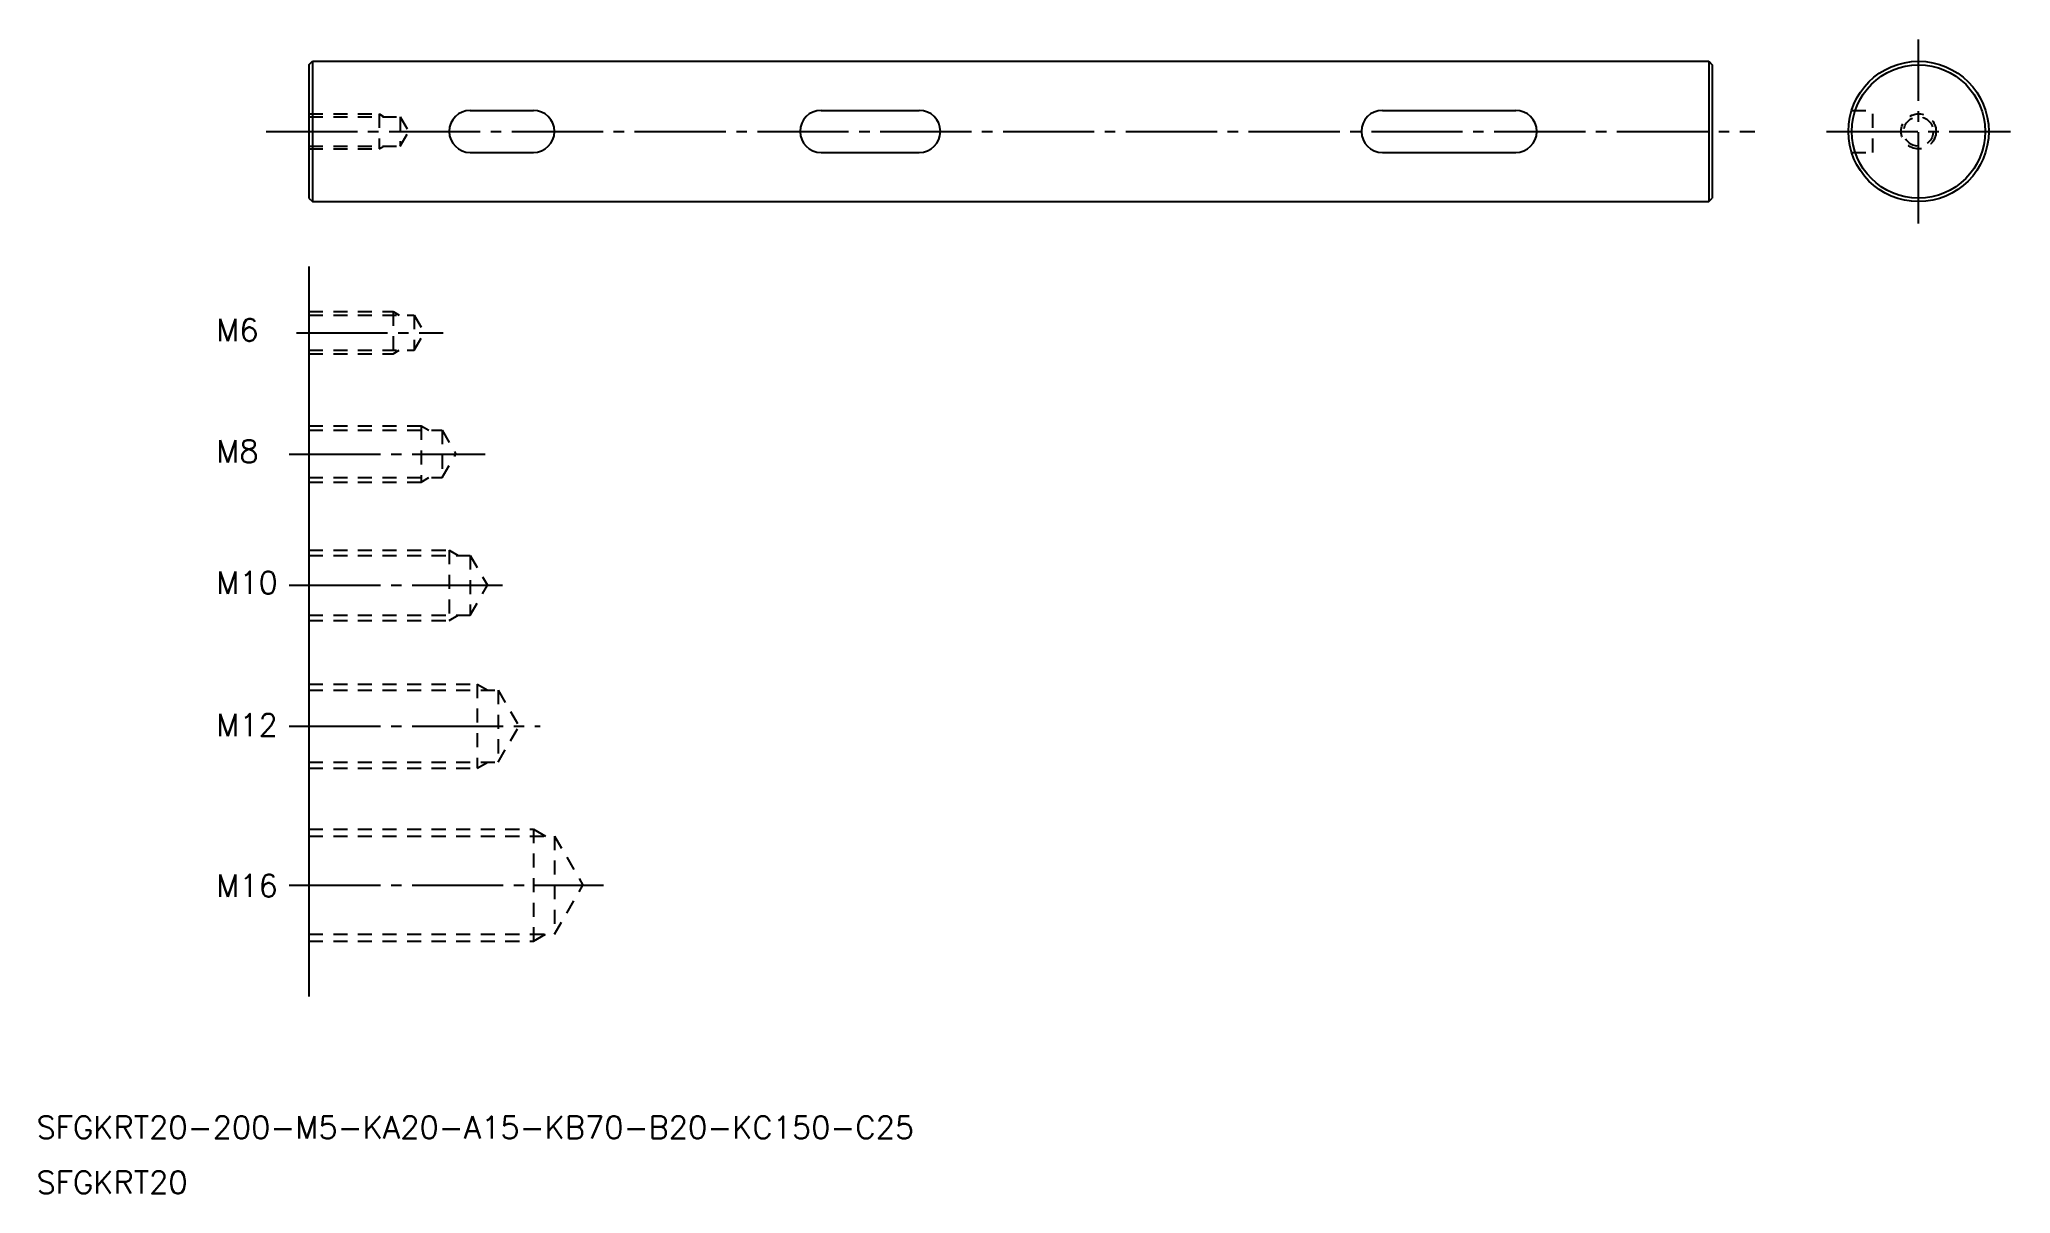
# Model space of a CAD drawing. Extents: x 41 to 322, y -87 to 77.
import ezdxf

# ---------------------------------------------------------------- set-up
doc = ezdxf.new("R2010")
doc.units = 0
doc.linetypes.add('CENTER', pattern=[17.5, 13, -1.5, 1.5, -1.5])
doc.linetypes.add('DASHED', pattern=[3.5, 2, -1.5])
doc.layers.get('0').update_dxf_attribs({"linetype": 'CONTINUOUS'})
doc.layers.add('CENTER', color=1, linetype='CENTER')
doc.styles.get("Standard").update_dxf_attribs({"font": 'txt.shx', "bigfont": '@extfont2.shx'})

msp = doc.modelspace()

# ---------------------------------------------------------------- linework, layer by layer
at = {"color": 7, "linetype": 'CONTINUOUS'}
for p, q in [((79.2, 73.47), (79.7, 73.97)), ((79.2, 73.47), (79.2, 54.47)), ((79.7, 73.97), (278.7, 73.97)), ((79.7, 73.97), (79.7, 53.97)), ((278.7, 73.97), (278.7, 53.97)), ((278.7, 73.97), (279.2, 73.47)), ((279.2, 73.47), (279.2, 54.47)), ((102.2, 66.97), (111.2, 66.97)), ((152.2, 66.97), (166.2, 66.97)), ((232.2, 66.97), (251.2, 66.97)), ((102.2, 60.97), (111.2, 60.97)), ((152.2, 60.97), (166.2, 60.97)), ((232.2, 60.97), (251.2, 60.97)), ((79.2, 54.47), (79.7, 53.97)), ((79.7, 53.97), (278.7, 53.97)), ((278.7, 53.97), (279.2, 54.47)), ((79.2, 44.7), (79.2, -59.32))]:
    msp.add_line(p, q, dxfattribs=at)
for p, q in [((279.2, 68.72), (279.2, 68.72)), ((279.2, 63.97), (279.2, 63.97))]:
    msp.add_line(p, q)
at = {"color": 3, "linetype": 'DASHED'}
for p, q in [((79.2, 66.47), (89.2, 66.47)), ((79.2, 66.07), (92.2, 66.07)), ((89.2, 66.47), (89.2, 61.47)), ((89.2, 66.47), (89.9, 66.07)), ((92.2, 66.07), (92.2, 61.87)), ((92.2, 66.07), (93.42, 63.97)), ((299.12, 66.97), (302.11, 66.97)), ((302.11, 60.97), (302.11, 66.97)), ((79.2, 61.87), (92.2, 61.87)), ((89.2, 61.47), (89.9, 61.87)), ((92.2, 61.87), (93.42, 63.97)), ((79.2, 61.47), (89.2, 61.47)), ((299.12, 60.97), (302.11, 60.97)), ((79.2, 38.28), (91.2, 38.28)), ((79.2, 37.78), (94.2, 37.78)), ((91.2, 38.28), (91.2, 32.28)), ((91.2, 38.28), (92.07, 37.78)), ((94.2, 37.78), (95.65, 35.28)), ((94.2, 37.78), (94.2, 32.78)), ((94.2, 32.78), (95.65, 35.28)), ((79.2, 32.78), (94.2, 32.78)), ((79.2, 32.28), (91.2, 32.28)), ((91.2, 32.28), (92.07, 32.78)), ((79.2, 21.99), (95.2, 21.99)), ((79.2, 21.37), (98.2, 21.37)), ((95.2, 21.99), (95.2, 13.99)), ((95.2, 21.99), (96.29, 21.37)), ((98.2, 21.37), (98.2, 14.62)), ((98.2, 21.37), (100.15, 17.99)), ((98.2, 14.62), (100.15, 17.99)), ((79.2, 14.62), (98.2, 14.62)), ((95.2, 13.99), (96.29, 14.62)), ((79.2, 13.99), (95.2, 13.99)), ((79.2, 4.27), (99.2, 4.27)), ((79.2, 3.52), (102.2, 3.52)), ((99.2, 4.27), (99.2, -5.73)), ((99.2, 4.27), (100.5, 3.52)), ((102.2, 3.52), (102.2, -4.98)), ((102.2, 3.52), (104.66, -0.73)), ((102.2, -4.98), (104.66, -0.73)), ((79.2, -4.98), (102.2, -4.98)), ((99.2, -5.73), (100.5, -4.98)), ((79.2, -5.73), (99.2, -5.73)), ((79.2, -14.8), (103.2, -14.8)), ((79.2, -15.68), (106.2, -15.68)), ((103.2, -14.8), (103.2, -26.8)), ((103.2, -14.8), (104.72, -15.68)), ((106.2, -15.68), (109.16, -20.8)), ((106.2, -15.68), (106.2, -25.93)), ((106.2, -25.93), (109.16, -20.8)), ((79.2, -25.93), (106.2, -25.93)), ((79.2, -26.8), (103.2, -26.8)), ((103.2, -26.8), (104.72, -25.93)), ((79.2, -35.47), (111.2, -35.47)), ((79.2, -36.47), (114.2, -36.47)), ((111.2, -35.47), (111.2, -51.47)), ((111.2, -35.47), (112.94, -36.47)), ((114.2, -36.47), (118.25, -43.47)), ((114.2, -36.47), (114.2, -50.47)), ((114.2, -50.47), (118.25, -43.47)), ((79.2, -50.47), (114.2, -50.47)), ((111.2, -51.47), (112.94, -50.47)), ((79.2, -51.47), (111.2, -51.47))]:
    msp.add_line(p, q, dxfattribs=at)
at = {"color": 7, "linetype": 'CONTINUOUS'}
for radius in [10, 9.5]:
    msp.add_circle((308.61, 63.97), radius, dxfattribs=at)
at = {"color": 3, "linetype": 'DASHED'}
for radius in [2.5, 2.1]:
    msp.add_circle((308.61, 63.97), radius, dxfattribs=at)
at = {"color": 7, "linetype": 'CONTINUOUS'}
for centre, start, end in [((102.2, 63.97), 90, 270), ((111.2, 63.97), 270, 90), ((152.2, 63.97), 90, 270), ((166.2, 63.97), 270, 90), ((232.2, 63.97), 90, 270), ((251.2, 63.97), 270, 90)]:
    msp.add_arc(centre, 3, start, end, dxfattribs=at)
at = {"layer": 'CENTER', "color": 1, "linetype": 'CENTER'}
for p, q in [((308.61, 50.85), (308.61, 77.09)), ((73.13, 63.97), (285.28, 63.97)), ((295.49, 63.97), (321.73, 63.97)), ((77.42, 35.28), (98.35, 35.28)), ((76.41, 17.99), (104.32, 17.99)), ((76.41, -0.73), (106.82, -0.73)), ((76.41, -20.8), (112.16, -20.8)), ((76.41, -43.47), (121.2, -43.47))]:
    msp.add_line(p, q, dxfattribs=at)

# ---------------------------------------------------------------- texts
for s, p in [('M6', (66, 34.07)), ('M8', (66, 16.78)), ('M10', (66, -1.94)), ('M12', (66, -22.23)), ('M16', (66, -45.14)), ('SFGKRT20-200-M5-KA20-A15-KB70-B20-KC150-C25', (40.39, -79.6)), ('SFGKRT20', (40.39, -87.43))]:
    msp.add_text(s, height=3.2).set_placement(p)

doc.saveas('drawing.dxf')
